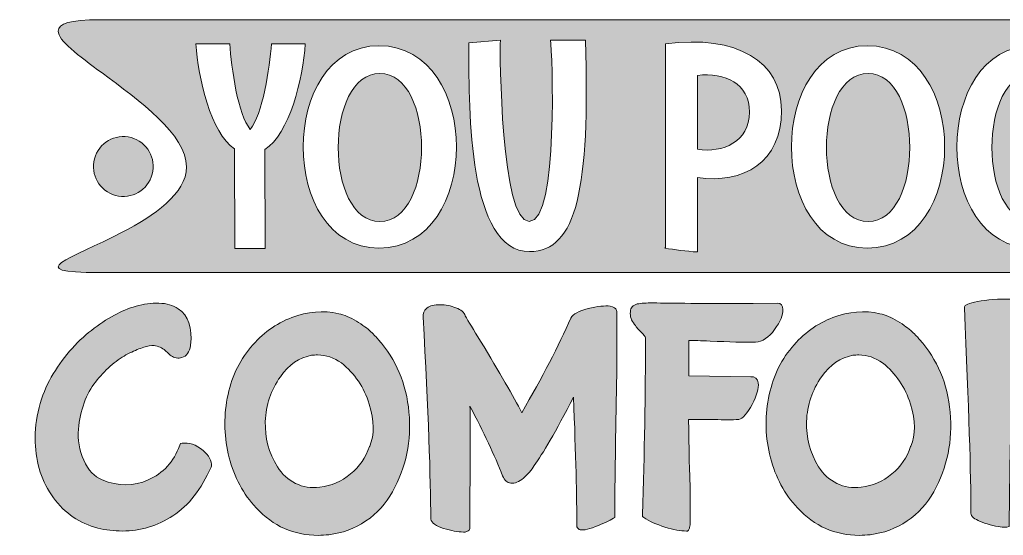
# Model space of a CAD drawing. Header units: inches. Extents: x 155 to 924, y -1017 to -64.
# Drawn here: x 155.1 to 539.6, y -1016.1 to -814.6 of the extents above; entities that cross this region are included whole.
import ezdxf

# ---------------------------------------------------------------- set-up
doc = ezdxf.new("R2010")
doc.units = ezdxf.units.IN
doc.header["$MEASUREMENT"] = 0
doc.layers.add('Layer 1', color=7, linetype='Continuous')

# ---------------------------------------------------------------- blocks, each defined once
blk = doc.blocks.new('block 5')
at = {"layer": 'Layer 1', "true_color": 0xffffff}
h = blk.add_hatch(color=7, dxfattribs=at)
h.dxf.hatch_style = 2
edge = h.paths.add_edge_path()
edge.add_spline(control_points=[(226.85, -983), (229.08, -984.89), (230.15, -986.91), (230.07, -989.06), (230.07, -989.06), (229.94, -989.44), (229.94, -989.44), (226.16, -998.12), (221.19, -1004.46), (215.05, -1008.46), (208.91, -1012.45), (202.31, -1014.45), (195.26, -1014.45), (192, -1014.45), (188.82, -1014.06), (185.72, -1013.29), (178.59, -1011.49), (172.79, -1007.53), (168.32, -1001.43), (163.85, -995.33), (161.49, -988.07), (161.23, -979.65), (161.06, -975.09), (161.56, -970.6), (162.71, -966.18), (163.88, -961.75), (165.46, -957.78), (167.49, -954.25), (169.5, -950.73), (171.89, -947.38), (174.64, -944.2), (177.39, -941.02), (180.22, -938.29), (183.15, -936.01), (186.07, -933.74), (189.08, -931.74), (192.17, -930.02), (194.83, -928.56), (197.65, -927.4), (200.61, -926.54), (203.58, -925.68), (206.56, -925.29), (209.57, -925.38), (212.58, -925.46), (215.07, -926.2), (217.05, -927.57), (221.09, -930.23), (222.72, -934.96), (221.95, -941.75), (221.95, -941.75), (221.95, -941.88), (221.95, -941.88), (221.52, -944.54), (220.36, -946.13), (218.47, -946.65), (217.78, -946.91), (217.07, -946.95), (216.34, -946.78), (215.61, -946.61), (214.94, -946.33), (214.34, -945.94), (213.74, -945.55), (213.22, -945.1), (212.8, -944.58), (212.36, -944.07), (211.81, -943.6), (211.12, -943.17), (210.43, -942.74), (209.68, -942.42), (208.86, -942.2), (208.04, -941.99), (207.34, -941.88), (206.74, -941.88), (205.53, -942.05), (204.07, -942.44), (202.35, -943.04), (200.63, -943.64), (198.74, -944.5), (196.68, -945.62), (194.62, -946.73), (192.56, -948.22), (190.5, -950.06), (188.43, -951.91), (186.52, -953.95), (184.76, -956.19), (183, -958.42), (181.51, -961.15), (180.31, -964.37), (179.11, -967.59), (178.38, -971.01), (178.12, -974.62), (177.77, -978.74), (178.46, -982.79), (180.18, -986.74), (181.9, -990.69), (184.31, -993.27), (187.4, -994.47), (193.76, -996.97), (199.73, -996.97), (205.32, -994.47), (211.25, -991.89), (215.37, -987.38), (217.69, -980.94), (217.69, -980.94), (217.95, -980.29), (217.95, -980.29), (217.95, -980.29), (218.6, -980.16), (218.6, -980.16), (221.26, -979.65), (224.01, -980.59), (226.85, -983)], knot_values=[0, 0, 0, 0, 1, 1, 1, 2, 2, 2, 3, 3, 3, 4, 4, 4, 5, 5, 5, 6, 6, 6, 7, 7, 7, 8, 8, 8, 9, 9, 9, 10, 10, 10, 11, 11, 11, 12, 12, 12, 13, 13, 13, 14, 14, 14, 15, 15, 15, 16, 16, 16, 17, 17, 17, 18, 18, 18, 19, 19, 19, 20, 20, 20, 21, 21, 21, 22, 22, 22, 23, 23, 23, 24, 24, 24, 25, 25, 25, 26, 26, 26, 27, 27, 27, 28, 28, 28, 29, 29, 29, 30, 30, 30, 31, 31, 31, 32, 32, 32, 33, 33, 33, 34, 34, 34, 35, 35, 35, 36, 36, 36, 37, 37, 37, 37], degree=3, periodic=1)
h = blk.add_hatch(color=7, dxfattribs=at)
h.dxf.hatch_style = 2
edge = h.paths.add_edge_path()
edge.add_spline(control_points=[(388.49, -928.47), (388.66, -938.27), (388.53, -953.74), (388.11, -974.88), (387.85, -990), (387.72, -1001.22), (387.72, -1008.52), (387.72, -1008.52), (387.72, -1009.17), (387.72, -1009.17), (387.72, -1009.17), (387.2, -1009.43), (387.2, -1009.43), (385.74, -1010.37), (383.4, -1011.47), (380.18, -1012.71), (376.95, -1013.96), (374.83, -1014.32), (373.8, -1013.81), (373.19, -1013.47), (372.89, -1012.95), (372.89, -1012.26), (372.89, -1001.61), (372.46, -984.89), (371.61, -962.12), (364.56, -975.61), (359.44, -984.5), (356.26, -988.8), (355.15, -990.6), (353.73, -992.26), (352.01, -993.76), (350.29, -995.27), (348.66, -995.93), (347.11, -995.76), (345.65, -995.59), (344.58, -994.64), (343.89, -992.93), (340.71, -984.85), (336.46, -975.74), (331.13, -965.6), (331.21, -972.82), (331.21, -983.73), (331.13, -998.34), (331.13, -1004.7), (331.13, -1009.64), (331.13, -1013.16), (331.13, -1013.42), (331.08, -1013.64), (331, -1013.81), (330.91, -1013.98), (330.72, -1014.17), (330.42, -1014.39), (330.12, -1014.6), (329.71, -1014.75), (329.2, -1014.84), (328.94, -1014.84), (328.72, -1014.84), (328.55, -1014.84), (326.4, -1014.84), (323.82, -1014.37), (320.82, -1013.42), (317.81, -1012.48), (316.13, -1011.27), (315.79, -1009.81), (315.79, -994.08), (314.8, -967.75), (312.82, -930.79), (312.65, -929.42), (313.12, -928.26), (314.24, -927.31), (315.53, -926.37), (317.27, -925.92), (319.46, -925.96), (321.65, -926), (323.69, -926.41), (325.59, -927.18), (327.73, -927.96), (328.94, -928.99), (329.2, -930.28), (330.48, -932.43), (332.5, -935.74), (335.25, -940.2), (342.73, -952.58), (348.1, -961.9), (351.37, -968.18), (359.36, -954.43), (365.76, -942.09), (370.57, -931.18), (371.43, -929.63), (373.69, -928.41), (377.34, -927.51), (380.99, -926.6), (383.85, -926.28), (385.91, -926.54), (387.37, -926.8), (388.19, -927.36), (388.36, -928.21), (388.36, -928.21), (388.49, -928.47), (388.49, -928.47)], knot_values=[0, 0, 0, 0, 1, 1, 1, 2, 2, 2, 3, 3, 3, 4, 4, 4, 5, 5, 5, 6, 6, 6, 7, 7, 7, 8, 8, 8, 9, 9, 9, 10, 10, 10, 11, 11, 11, 12, 12, 12, 13, 13, 13, 14, 14, 14, 15, 15, 15, 16, 16, 16, 17, 17, 17, 18, 18, 18, 19, 19, 19, 20, 20, 20, 21, 21, 21, 22, 22, 22, 23, 23, 23, 24, 24, 24, 25, 25, 25, 26, 26, 26, 27, 27, 27, 28, 28, 28, 29, 29, 29, 30, 30, 30, 31, 31, 31, 32, 32, 32, 33, 33, 33, 33], degree=3, periodic=1)
h = blk.add_hatch(color=7, dxfattribs=at)
h.dxf.hatch_style = 2
edge = h.paths.add_edge_path()
edge.add_spline(control_points=[(424.97, -940.2), (421.28, -940.03), (418.53, -939.94), (416.72, -939.94), (416.72, -939.94), (416.72, -953.74), (416.72, -953.74), (416.72, -953.74), (440.83, -954.12), (440.83, -954.12), (442.54, -954.04), (443.53, -954.86), (443.79, -956.57), (444.05, -958.64), (443.25, -961.43), (441.41, -964.95), (439.56, -968.48), (437.82, -970.45), (436.19, -970.88), (433.61, -970.97), (430.38, -970.97), (426.52, -970.88), (421.96, -970.88), (418.65, -970.88), (416.59, -970.88), (416.59, -973.81), (416.68, -979.39), (416.85, -987.64), (417.02, -991.94), (417.13, -995.48), (417.17, -998.28), (417.21, -1001.07), (417.24, -1003.47), (417.24, -1005.49), (417.24, -1007.51), (417.24, -1009.04), (417.24, -1010.07), (417.24, -1011.1), (417.17, -1011.94), (417.04, -1012.58), (416.92, -1013.23), (416.8, -1013.64), (416.72, -1013.81), (416.63, -1013.98), (416.5, -1014.15), (416.33, -1014.32), (416.33, -1014.32), (416.08, -1014.45), (416.08, -1014.45), (416.08, -1014.45), (415.69, -1014.45), (415.69, -1014.45), (413.45, -1014.45), (410.66, -1013.94), (407.31, -1012.9), (403.96, -1011.87), (401.21, -1010.63), (399.06, -1009.17), (399.06, -1009.17), (398.54, -1008.78), (398.54, -1008.78), (398.54, -1008.78), (398.54, -1008.14), (398.54, -1008.14), (399.32, -983.9), (399.71, -960.78), (399.71, -938.78), (399.71, -938.53), (399.1, -937.8), (397.9, -936.59), (397.21, -935.91), (396.7, -935.35), (396.35, -934.92), (396.01, -934.49), (395.56, -933.89), (395, -933.11), (394.44, -932.34), (394.08, -931.55), (393.91, -930.73), (393.73, -929.91), (393.73, -929.03), (393.91, -928.08), (393.99, -927.4), (394.33, -926.84), (394.94, -926.41), (395.54, -925.98), (396.27, -925.7), (397.13, -925.57), (397.99, -925.44), (398.93, -925.36), (399.96, -925.31), (400.99, -925.27), (401.98, -925.25), (402.93, -925.25), (409.29, -925.42), (422.26, -925.51), (441.86, -925.51), (441.86, -925.51), (451.27, -925.38), (451.27, -925.38), (452.64, -925.38), (453.37, -926.2), (453.46, -927.83), (453.54, -929.98), (452.45, -932.6), (450.17, -935.69), (447.89, -938.78), (445.42, -940.42), (442.76, -940.59), (438.38, -940.68), (432.45, -940.55), (424.97, -940.2)], knot_values=[0, 0, 0, 0, 1, 1, 1, 2, 2, 2, 3, 3, 3, 4, 4, 4, 5, 5, 5, 6, 6, 6, 7, 7, 7, 8, 8, 8, 9, 9, 9, 10, 10, 10, 11, 11, 11, 12, 12, 12, 13, 13, 13, 14, 14, 14, 15, 15, 15, 16, 16, 16, 17, 17, 17, 18, 18, 18, 19, 19, 19, 20, 20, 20, 21, 21, 21, 22, 22, 22, 23, 23, 23, 24, 24, 24, 25, 25, 25, 26, 26, 26, 27, 27, 27, 28, 28, 28, 29, 29, 29, 30, 30, 30, 31, 31, 31, 32, 32, 32, 33, 33, 33, 34, 34, 34, 35, 35, 35, 36, 36, 36, 37, 37, 37, 37], degree=3, periodic=1)
h = blk.add_hatch(color=7, dxfattribs=at)
h.dxf.hatch_style = 2
edge = h.paths.add_edge_path()
edge.add_spline(control_points=[(577.46, -999.76), (578.24, -1000.7), (577.91, -1002.81), (576.5, -1006.07), (575.08, -1009.34), (573.64, -1011.79), (572.18, -1013.42), (571.23, -1014.45), (570.33, -1014.97), (569.47, -1014.97), (569.13, -1014.97), (568.78, -1014.84), (568.44, -1014.58), (568.44, -1014.58), (568.18, -1014.32), (568.18, -1014.32), (562.6, -1006.16), (554.73, -995.24), (544.59, -981.58), (544.33, -981.24), (543.95, -980.72), (543.43, -980.03), (542.92, -979.35), (542.57, -978.87), (542.4, -978.62), (542.4, -978.62), (542.27, -982.61), (542.27, -982.61), (542.01, -997.14), (541.89, -1006.85), (541.89, -1011.74), (541.89, -1011.74), (541.89, -1012.65), (541.89, -1012.65), (541.89, -1012.65), (540.98, -1012.9), (540.98, -1012.9), (539.69, -1013.16), (537.5, -1012.86), (534.41, -1012), (531.32, -1011.14), (529.17, -1010.24), (527.96, -1009.3), (527.27, -1008.7), (526.93, -1008.09), (526.93, -1007.49), (526.93, -992.71), (526.07, -965.94), (524.35, -927.18), (524.35, -927.18), (524.35, -926.8), (524.35, -926.8), (524.35, -926.8), (524.48, -926.54), (524.48, -926.54), (524.91, -925.77), (527.04, -925.08), (530.86, -924.48), (534.69, -923.88), (539.39, -923.66), (544.98, -923.83), (550.56, -924), (555.46, -924.69), (559.67, -925.89), (565.95, -927.61), (570.61, -930.43), (573.66, -934.34), (576.71, -938.25), (578.06, -943.08), (577.72, -948.84), (577.63, -950.9), (577.22, -952.88), (576.5, -954.77), (575.76, -956.66), (574.6, -958.64), (573.01, -960.7), (571.42, -962.76), (569.08, -964.67), (565.99, -966.43), (562.9, -968.2), (559.2, -969.68), (554.9, -970.88), (557.48, -974.32), (561.48, -979.43), (566.89, -986.22), (572.13, -992.67), (575.66, -997.18), (577.46, -999.76)], knot_values=[0, 0, 0, 0, 1, 1, 1, 2, 2, 2, 3, 3, 3, 4, 4, 4, 5, 5, 5, 6, 6, 6, 7, 7, 7, 8, 8, 8, 9, 9, 9, 10, 10, 10, 11, 11, 11, 12, 12, 12, 13, 13, 13, 14, 14, 14, 15, 15, 15, 16, 16, 16, 17, 17, 17, 18, 18, 18, 19, 19, 19, 20, 20, 20, 21, 21, 21, 22, 22, 22, 23, 23, 23, 24, 24, 24, 25, 25, 25, 26, 26, 26, 27, 27, 27, 28, 28, 28, 29, 29, 29, 29], degree=3, periodic=1)
edge = h.paths.add_edge_path()
edge.add_spline(control_points=[(562.51, -945.75), (562.51, -944.37), (561.91, -943.17), (560.7, -942.14), (558.98, -940.59), (556.34, -939.58), (552.78, -939.11), (549.21, -938.64), (545.79, -938.61), (542.53, -939.04), (542.53, -939.04), (542.53, -957.09), (542.53, -957.09), (544.08, -957), (545.75, -956.85), (547.56, -956.64), (549.36, -956.42), (551.51, -955.89), (554, -955.03), (556.49, -954.17), (558.43, -953.09), (559.8, -951.8), (561.61, -950.17), (562.51, -948.15), (562.51, -945.75)], knot_values=[0, 0, 0, 0, 1, 1, 1, 2, 2, 2, 3, 3, 3, 4, 4, 4, 5, 5, 5, 6, 6, 6, 7, 7, 7, 8, 8, 8, 8], degree=3, periodic=1)
h = blk.add_hatch(color=7, dxfattribs=at)
h.dxf.hatch_style = 2
edge = h.paths.add_edge_path()
edge.add_spline(control_points=[(295.29, -939.56), (302.25, -947.38), (306.25, -956.85), (307.28, -967.98), (308.31, -979.11), (306.16, -989.49), (300.84, -999.11), (298.34, -1003.75), (294.89, -1007.55), (290.46, -1010.52), (286.03, -1013.49), (281.2, -1015.27), (275.96, -1015.87), (274.58, -1016.04), (273.21, -1016.13), (271.83, -1016.13), (262.29, -1016.13), (254.22, -1012.56), (247.6, -1005.43), (242.53, -1000.01), (239, -993.46), (237.03, -985.77), (235.05, -978.08), (234.79, -970.35), (236.26, -962.57), (237.72, -954.79), (240.77, -948.15), (245.41, -942.65), (249.88, -937.24), (255.22, -933.35), (261.46, -930.99), (267.69, -928.62), (273.81, -928.13), (279.83, -929.5), (281.97, -929.94), (284.27, -930.9), (286.72, -932.4), (289.17, -933.91), (291.06, -935.28), (292.39, -936.53), (293.72, -937.77), (294.69, -938.78), (295.29, -939.56)], knot_values=[0, 0, 0, 0, 1, 1, 1, 2, 2, 2, 3, 3, 3, 4, 4, 4, 5, 5, 5, 6, 6, 6, 7, 7, 7, 8, 8, 8, 9, 9, 9, 10, 10, 10, 11, 11, 11, 12, 12, 12, 13, 13, 13, 14, 14, 14, 14], degree=3, periodic=1)
edge = h.paths.add_edge_path()
edge.add_spline(control_points=[(255.85, -989.32), (257.65, -992.24), (260.02, -994.41), (262.94, -995.83), (265.86, -997.24), (269.04, -997.74), (272.48, -997.31), (276.95, -996.79), (280.94, -995.07), (284.47, -992.15), (287.99, -989.23), (290.44, -985.66), (291.81, -981.45), (291.81, -981.45), (291.94, -981.32), (291.94, -981.32), (293.83, -976.86), (293.77, -971.36), (291.75, -964.82), (289.73, -958.29), (286.1, -952.92), (280.86, -948.71), (277.93, -946.65), (274.84, -945.62), (271.58, -945.62), (270.8, -945.62), (270.03, -945.66), (269.25, -945.75), (264.44, -946.61), (260.36, -949.4), (257.01, -954.12), (253.31, -959.37), (251.36, -965.19), (251.14, -971.59), (250.93, -977.99), (252.5, -983.9), (255.85, -989.32)], knot_values=[0, 0, 0, 0, 1, 1, 1, 2, 2, 2, 3, 3, 3, 4, 4, 4, 5, 5, 5, 6, 6, 6, 7, 7, 7, 8, 8, 8, 9, 9, 9, 10, 10, 10, 11, 11, 11, 12, 12, 12, 12], degree=3, periodic=1)
h = blk.add_hatch(color=7, dxfattribs=at)
h.dxf.hatch_style = 2
edge = h.paths.add_edge_path()
edge.add_spline(control_points=[(506.82, -939.56), (513.78, -947.38), (517.78, -956.85), (518.81, -967.98), (519.84, -979.11), (517.69, -989.49), (512.37, -999.11), (509.87, -1003.75), (506.42, -1007.55), (501.99, -1010.52), (497.56, -1013.49), (492.73, -1015.27), (487.49, -1015.87), (486.11, -1016.04), (484.74, -1016.13), (483.36, -1016.13), (473.82, -1016.13), (465.75, -1012.56), (459.13, -1005.43), (454.06, -1000.01), (450.53, -993.46), (448.56, -985.77), (446.58, -978.08), (446.32, -970.35), (447.79, -962.57), (449.25, -954.79), (452.3, -948.15), (456.94, -942.65), (461.41, -937.24), (466.75, -933.35), (472.99, -930.99), (479.22, -928.62), (485.34, -928.13), (491.36, -929.5), (493.5, -929.94), (495.8, -930.9), (498.25, -932.4), (500.7, -933.91), (502.59, -935.28), (503.92, -936.53), (505.25, -937.77), (506.22, -938.78), (506.82, -939.56)], knot_values=[0, 0, 0, 0, 1, 1, 1, 2, 2, 2, 3, 3, 3, 4, 4, 4, 5, 5, 5, 6, 6, 6, 7, 7, 7, 8, 8, 8, 9, 9, 9, 10, 10, 10, 11, 11, 11, 12, 12, 12, 13, 13, 13, 14, 14, 14, 14], degree=3, periodic=1)
edge = h.paths.add_edge_path()
edge.add_spline(control_points=[(467.38, -989.32), (469.18, -992.24), (471.55, -994.41), (474.47, -995.83), (477.39, -997.24), (480.57, -997.74), (484.01, -997.31), (488.48, -996.79), (492.47, -995.07), (496, -992.15), (499.52, -989.23), (501.97, -985.66), (503.34, -981.45), (503.34, -981.45), (503.47, -981.32), (503.47, -981.32), (505.36, -976.86), (505.3, -971.36), (503.28, -964.82), (501.26, -958.29), (497.63, -952.92), (492.39, -948.71), (489.46, -946.65), (486.37, -945.62), (483.11, -945.62), (482.33, -945.62), (481.56, -945.66), (480.78, -945.75), (475.97, -946.61), (471.89, -949.4), (468.54, -954.12), (464.84, -959.37), (462.89, -965.19), (462.67, -971.59), (462.46, -977.99), (464.03, -983.9), (467.38, -989.32)], knot_values=[0, 0, 0, 0, 1, 1, 1, 2, 2, 2, 3, 3, 3, 4, 4, 4, 5, 5, 5, 6, 6, 6, 7, 7, 7, 8, 8, 8, 9, 9, 9, 10, 10, 10, 11, 11, 11, 12, 12, 12, 12], degree=3, periodic=1)
at = {"layer": 'Layer 1', "lineweight": 0}
for points, knots in [([(226.85, -983), (229.08, -984.89), (230.15, -986.91), (230.07, -989.06), (230.07, -989.06), (229.94, -989.44), (229.94, -989.44), (226.16, -998.12), (221.19, -1004.46), (215.05, -1008.46), (208.91, -1012.45), (202.31, -1014.45), (195.26, -1014.45), (192, -1014.45), (188.82, -1014.06), (185.72, -1013.29), (178.59, -1011.49), (172.79, -1007.53), (168.32, -1001.43), (163.85, -995.33), (161.49, -988.07), (161.23, -979.65), (161.06, -975.09), (161.56, -970.6), (162.71, -966.18), (163.88, -961.75), (165.46, -957.78), (167.49, -954.25), (169.5, -950.73), (171.89, -947.38), (174.64, -944.2), (177.39, -941.02), (180.22, -938.29), (183.15, -936.01), (186.07, -933.74), (189.08, -931.74), (192.17, -930.02), (194.83, -928.56), (197.65, -927.4), (200.61, -926.54), (203.58, -925.68), (206.56, -925.29), (209.57, -925.38), (212.58, -925.46), (215.07, -926.2), (217.05, -927.57), (221.09, -930.23), (222.72, -934.96), (221.95, -941.75), (221.95, -941.75), (221.95, -941.88), (221.95, -941.88), (221.52, -944.54), (220.36, -946.13), (218.47, -946.65), (217.78, -946.91), (217.07, -946.95), (216.34, -946.78), (215.61, -946.61), (214.94, -946.33), (214.34, -945.94), (213.74, -945.55), (213.22, -945.1), (212.8, -944.58), (212.36, -944.07), (211.81, -943.6), (211.12, -943.17), (210.43, -942.74), (209.68, -942.42), (208.86, -942.2), (208.04, -941.99), (207.34, -941.88), (206.74, -941.88), (205.53, -942.05), (204.07, -942.44), (202.35, -943.04), (200.63, -943.64), (198.74, -944.5), (196.68, -945.62), (194.62, -946.73), (192.56, -948.22), (190.5, -950.06), (188.43, -951.91), (186.52, -953.95), (184.76, -956.19), (183, -958.42), (181.51, -961.15), (180.31, -964.37), (179.11, -967.59), (178.38, -971.01), (178.12, -974.62), (177.77, -978.74), (178.46, -982.79), (180.18, -986.74), (181.9, -990.69), (184.31, -993.27), (187.4, -994.47), (193.76, -996.97), (199.73, -996.97), (205.32, -994.47), (211.25, -991.89), (215.37, -987.38), (217.69, -980.94), (217.69, -980.94), (217.95, -980.29), (217.95, -980.29), (217.95, -980.29), (218.6, -980.16), (218.6, -980.16), (221.26, -979.65), (224.01, -980.59), (226.85, -983)], [0, 0, 0, 0, 1, 1, 1, 2, 2, 2, 3, 3, 3, 4, 4, 4, 5, 5, 5, 6, 6, 6, 7, 7, 7, 8, 8, 8, 9, 9, 9, 10, 10, 10, 11, 11, 11, 12, 12, 12, 13, 13, 13, 14, 14, 14, 15, 15, 15, 16, 16, 16, 17, 17, 17, 18, 18, 18, 19, 19, 19, 20, 20, 20, 21, 21, 21, 22, 22, 22, 23, 23, 23, 24, 24, 24, 25, 25, 25, 26, 26, 26, 27, 27, 27, 28, 28, 28, 29, 29, 29, 30, 30, 30, 31, 31, 31, 32, 32, 32, 33, 33, 33, 34, 34, 34, 35, 35, 35, 36, 36, 36, 37, 37, 37, 37]), ([(388.49, -928.47), (388.66, -938.27), (388.53, -953.74), (388.11, -974.88), (387.85, -990), (387.72, -1001.22), (387.72, -1008.52), (387.72, -1008.52), (387.72, -1009.17), (387.72, -1009.17), (387.72, -1009.17), (387.2, -1009.43), (387.2, -1009.43), (385.74, -1010.37), (383.4, -1011.47), (380.18, -1012.71), (376.95, -1013.96), (374.83, -1014.32), (373.8, -1013.81), (373.19, -1013.47), (372.89, -1012.95), (372.89, -1012.26), (372.89, -1001.61), (372.46, -984.89), (371.61, -962.12), (364.56, -975.61), (359.44, -984.5), (356.26, -988.8), (355.15, -990.6), (353.73, -992.26), (352.01, -993.76), (350.29, -995.27), (348.66, -995.93), (347.11, -995.76), (345.65, -995.59), (344.58, -994.64), (343.89, -992.93), (340.71, -984.85), (336.46, -975.74), (331.13, -965.6), (331.21, -972.82), (331.21, -983.73), (331.13, -998.34), (331.13, -1004.7), (331.13, -1009.64), (331.13, -1013.16), (331.13, -1013.42), (331.08, -1013.64), (331, -1013.81), (330.91, -1013.98), (330.72, -1014.17), (330.42, -1014.39), (330.12, -1014.6), (329.71, -1014.75), (329.2, -1014.84), (328.94, -1014.84), (328.72, -1014.84), (328.55, -1014.84), (326.4, -1014.84), (323.82, -1014.37), (320.82, -1013.42), (317.81, -1012.48), (316.13, -1011.27), (315.79, -1009.81), (315.79, -994.08), (314.8, -967.75), (312.82, -930.79), (312.65, -929.42), (313.12, -928.26), (314.24, -927.31), (315.53, -926.37), (317.27, -925.92), (319.46, -925.96), (321.65, -926), (323.69, -926.41), (325.59, -927.18), (327.73, -927.96), (328.94, -928.99), (329.2, -930.28), (330.48, -932.43), (332.5, -935.74), (335.25, -940.2), (342.73, -952.58), (348.1, -961.9), (351.37, -968.18), (359.36, -954.43), (365.76, -942.09), (370.57, -931.18), (371.43, -929.63), (373.69, -928.41), (377.34, -927.51), (380.99, -926.6), (383.85, -926.28), (385.91, -926.54), (387.37, -926.8), (388.19, -927.36), (388.36, -928.21), (388.36, -928.21), (388.49, -928.47), (388.49, -928.47)], [0, 0, 0, 0, 1, 1, 1, 2, 2, 2, 3, 3, 3, 4, 4, 4, 5, 5, 5, 6, 6, 6, 7, 7, 7, 8, 8, 8, 9, 9, 9, 10, 10, 10, 11, 11, 11, 12, 12, 12, 13, 13, 13, 14, 14, 14, 15, 15, 15, 16, 16, 16, 17, 17, 17, 18, 18, 18, 19, 19, 19, 20, 20, 20, 21, 21, 21, 22, 22, 22, 23, 23, 23, 24, 24, 24, 25, 25, 25, 26, 26, 26, 27, 27, 27, 28, 28, 28, 29, 29, 29, 30, 30, 30, 31, 31, 31, 32, 32, 32, 33, 33, 33, 33]), ([(424.97, -940.2), (421.28, -940.03), (418.53, -939.94), (416.72, -939.94), (416.72, -939.94), (416.72, -953.74), (416.72, -953.74), (416.72, -953.74), (440.83, -954.12), (440.83, -954.12), (442.54, -954.04), (443.53, -954.86), (443.79, -956.57), (444.05, -958.64), (443.25, -961.43), (441.41, -964.95), (439.56, -968.48), (437.82, -970.45), (436.19, -970.88), (433.61, -970.97), (430.38, -970.97), (426.52, -970.88), (421.96, -970.88), (418.65, -970.88), (416.59, -970.88), (416.59, -973.81), (416.68, -979.39), (416.85, -987.64), (417.02, -991.94), (417.13, -995.48), (417.17, -998.28), (417.21, -1001.07), (417.24, -1003.47), (417.24, -1005.49), (417.24, -1007.51), (417.24, -1009.04), (417.24, -1010.07), (417.24, -1011.1), (417.17, -1011.94), (417.04, -1012.58), (416.92, -1013.23), (416.8, -1013.64), (416.72, -1013.81), (416.63, -1013.98), (416.5, -1014.15), (416.33, -1014.32), (416.33, -1014.32), (416.08, -1014.45), (416.08, -1014.45), (416.08, -1014.45), (415.69, -1014.45), (415.69, -1014.45), (413.45, -1014.45), (410.66, -1013.94), (407.31, -1012.9), (403.96, -1011.87), (401.21, -1010.63), (399.06, -1009.17), (399.06, -1009.17), (398.54, -1008.78), (398.54, -1008.78), (398.54, -1008.78), (398.54, -1008.14), (398.54, -1008.14), (399.32, -983.9), (399.71, -960.78), (399.71, -938.78), (399.71, -938.53), (399.1, -937.8), (397.9, -936.59), (397.21, -935.91), (396.7, -935.35), (396.35, -934.92), (396.01, -934.49), (395.56, -933.89), (395, -933.11), (394.44, -932.34), (394.08, -931.55), (393.91, -930.73), (393.73, -929.91), (393.73, -929.03), (393.91, -928.08), (393.99, -927.4), (394.33, -926.84), (394.94, -926.41), (395.54, -925.98), (396.27, -925.7), (397.13, -925.57), (397.99, -925.44), (398.93, -925.36), (399.96, -925.31), (400.99, -925.27), (401.98, -925.25), (402.93, -925.25), (409.29, -925.42), (422.26, -925.51), (441.86, -925.51), (441.86, -925.51), (451.27, -925.38), (451.27, -925.38), (452.64, -925.38), (453.37, -926.2), (453.46, -927.83), (453.54, -929.98), (452.45, -932.6), (450.17, -935.69), (447.89, -938.78), (445.42, -940.42), (442.76, -940.59), (438.38, -940.68), (432.45, -940.55), (424.97, -940.2)], [0, 0, 0, 0, 1, 1, 1, 2, 2, 2, 3, 3, 3, 4, 4, 4, 5, 5, 5, 6, 6, 6, 7, 7, 7, 8, 8, 8, 9, 9, 9, 10, 10, 10, 11, 11, 11, 12, 12, 12, 13, 13, 13, 14, 14, 14, 15, 15, 15, 16, 16, 16, 17, 17, 17, 18, 18, 18, 19, 19, 19, 20, 20, 20, 21, 21, 21, 22, 22, 22, 23, 23, 23, 24, 24, 24, 25, 25, 25, 26, 26, 26, 27, 27, 27, 28, 28, 28, 29, 29, 29, 30, 30, 30, 31, 31, 31, 32, 32, 32, 33, 33, 33, 34, 34, 34, 35, 35, 35, 36, 36, 36, 37, 37, 37, 37]), ([(577.46, -999.76), (578.24, -1000.7), (577.91, -1002.81), (576.5, -1006.07), (575.08, -1009.34), (573.64, -1011.79), (572.18, -1013.42), (571.23, -1014.45), (570.33, -1014.97), (569.47, -1014.97), (569.13, -1014.97), (568.78, -1014.84), (568.44, -1014.58), (568.44, -1014.58), (568.18, -1014.32), (568.18, -1014.32), (562.6, -1006.16), (554.73, -995.24), (544.59, -981.58), (544.33, -981.24), (543.95, -980.72), (543.43, -980.03), (542.92, -979.35), (542.57, -978.87), (542.4, -978.62), (542.4, -978.62), (542.27, -982.61), (542.27, -982.61), (542.01, -997.14), (541.89, -1006.85), (541.89, -1011.74), (541.89, -1011.74), (541.89, -1012.65), (541.89, -1012.65), (541.89, -1012.65), (540.98, -1012.9), (540.98, -1012.9), (539.69, -1013.16), (537.5, -1012.86), (534.41, -1012), (531.32, -1011.14), (529.17, -1010.24), (527.96, -1009.3), (527.27, -1008.7), (526.93, -1008.09), (526.93, -1007.49), (526.93, -992.71), (526.07, -965.94), (524.35, -927.18), (524.35, -927.18), (524.35, -926.8), (524.35, -926.8), (524.35, -926.8), (524.48, -926.54), (524.48, -926.54), (524.91, -925.77), (527.04, -925.08), (530.86, -924.48), (534.69, -923.88), (539.39, -923.66), (544.98, -923.83), (550.56, -924), (555.46, -924.69), (559.67, -925.89), (565.95, -927.61), (570.61, -930.43), (573.66, -934.34), (576.71, -938.25), (578.06, -943.08), (577.72, -948.84), (577.63, -950.9), (577.22, -952.88), (576.5, -954.77), (575.76, -956.66), (574.6, -958.64), (573.01, -960.7), (571.42, -962.76), (569.08, -964.67), (565.99, -966.43), (562.9, -968.2), (559.2, -969.68), (554.9, -970.88), (557.48, -974.32), (561.48, -979.43), (566.89, -986.22), (572.13, -992.67), (575.66, -997.18), (577.46, -999.76)], [0, 0, 0, 0, 1, 1, 1, 2, 2, 2, 3, 3, 3, 4, 4, 4, 5, 5, 5, 6, 6, 6, 7, 7, 7, 8, 8, 8, 9, 9, 9, 10, 10, 10, 11, 11, 11, 12, 12, 12, 13, 13, 13, 14, 14, 14, 15, 15, 15, 16, 16, 16, 17, 17, 17, 18, 18, 18, 19, 19, 19, 20, 20, 20, 21, 21, 21, 22, 22, 22, 23, 23, 23, 24, 24, 24, 25, 25, 25, 26, 26, 26, 27, 27, 27, 28, 28, 28, 29, 29, 29, 29]), ([(295.29, -939.56), (302.25, -947.38), (306.25, -956.85), (307.28, -967.98), (308.31, -979.11), (306.16, -989.49), (300.84, -999.11), (298.34, -1003.75), (294.89, -1007.55), (290.46, -1010.52), (286.03, -1013.49), (281.2, -1015.27), (275.96, -1015.87), (274.58, -1016.04), (273.21, -1016.13), (271.83, -1016.13), (262.29, -1016.13), (254.22, -1012.56), (247.6, -1005.43), (242.53, -1000.01), (239, -993.46), (237.03, -985.77), (235.05, -978.08), (234.79, -970.35), (236.26, -962.57), (237.72, -954.79), (240.77, -948.15), (245.41, -942.65), (249.88, -937.24), (255.22, -933.35), (261.46, -930.99), (267.69, -928.62), (273.81, -928.13), (279.83, -929.5), (281.97, -929.94), (284.27, -930.9), (286.72, -932.4), (289.17, -933.91), (291.06, -935.28), (292.39, -936.53), (293.72, -937.77), (294.69, -938.78), (295.29, -939.56)], [0, 0, 0, 0, 1, 1, 1, 2, 2, 2, 3, 3, 3, 4, 4, 4, 5, 5, 5, 6, 6, 6, 7, 7, 7, 8, 8, 8, 9, 9, 9, 10, 10, 10, 11, 11, 11, 12, 12, 12, 13, 13, 13, 14, 14, 14, 14]), ([(506.82, -939.56), (513.78, -947.38), (517.78, -956.85), (518.81, -967.98), (519.84, -979.11), (517.69, -989.49), (512.37, -999.11), (509.87, -1003.75), (506.42, -1007.55), (501.99, -1010.52), (497.56, -1013.49), (492.73, -1015.27), (487.49, -1015.87), (486.11, -1016.04), (484.74, -1016.13), (483.36, -1016.13), (473.82, -1016.13), (465.75, -1012.56), (459.13, -1005.43), (454.06, -1000.01), (450.53, -993.46), (448.56, -985.77), (446.58, -978.08), (446.32, -970.35), (447.79, -962.57), (449.25, -954.79), (452.3, -948.15), (456.94, -942.65), (461.41, -937.24), (466.75, -933.35), (472.99, -930.99), (479.22, -928.62), (485.34, -928.13), (491.36, -929.5), (493.5, -929.94), (495.8, -930.9), (498.25, -932.4), (500.7, -933.91), (502.59, -935.28), (503.92, -936.53), (505.25, -937.77), (506.22, -938.78), (506.82, -939.56)], [0, 0, 0, 0, 1, 1, 1, 2, 2, 2, 3, 3, 3, 4, 4, 4, 5, 5, 5, 6, 6, 6, 7, 7, 7, 8, 8, 8, 9, 9, 9, 10, 10, 10, 11, 11, 11, 12, 12, 12, 13, 13, 13, 14, 14, 14, 14]), ([(255.85, -989.32), (257.65, -992.24), (260.02, -994.41), (262.94, -995.83), (265.86, -997.24), (269.04, -997.74), (272.48, -997.31), (276.95, -996.79), (280.94, -995.07), (284.47, -992.15), (287.99, -989.23), (290.44, -985.66), (291.81, -981.45), (291.81, -981.45), (291.94, -981.32), (291.94, -981.32), (293.83, -976.86), (293.77, -971.36), (291.75, -964.82), (289.73, -958.29), (286.1, -952.92), (280.86, -948.71), (277.93, -946.65), (274.84, -945.62), (271.58, -945.62), (270.8, -945.62), (270.03, -945.66), (269.25, -945.75), (264.44, -946.61), (260.36, -949.4), (257.01, -954.12), (253.31, -959.37), (251.36, -965.19), (251.14, -971.59), (250.93, -977.99), (252.5, -983.9), (255.85, -989.32)], [0, 0, 0, 0, 1, 1, 1, 2, 2, 2, 3, 3, 3, 4, 4, 4, 5, 5, 5, 6, 6, 6, 7, 7, 7, 8, 8, 8, 9, 9, 9, 10, 10, 10, 11, 11, 11, 12, 12, 12, 12]), ([(467.38, -989.32), (469.18, -992.24), (471.55, -994.41), (474.47, -995.83), (477.39, -997.24), (480.57, -997.74), (484.01, -997.31), (488.48, -996.79), (492.47, -995.07), (496, -992.15), (499.52, -989.23), (501.97, -985.66), (503.34, -981.45), (503.34, -981.45), (503.47, -981.32), (503.47, -981.32), (505.36, -976.86), (505.3, -971.36), (503.28, -964.82), (501.26, -958.29), (497.63, -952.92), (492.39, -948.71), (489.46, -946.65), (486.37, -945.62), (483.11, -945.62), (482.33, -945.62), (481.56, -945.66), (480.78, -945.75), (475.97, -946.61), (471.89, -949.4), (468.54, -954.12), (464.84, -959.37), (462.89, -965.19), (462.67, -971.59), (462.46, -977.99), (464.03, -983.9), (467.38, -989.32)], [0, 0, 0, 0, 1, 1, 1, 2, 2, 2, 3, 3, 3, 4, 4, 4, 5, 5, 5, 6, 6, 6, 7, 7, 7, 8, 8, 8, 9, 9, 9, 10, 10, 10, 11, 11, 11, 12, 12, 12, 12])]:
    blk.add_open_spline(points, degree=3, knots=knots, dxfattribs=at)
blk = doc.blocks.new('block 7')
at = {"layer": 'Layer 1', "true_color": 0x020202}
h = blk.add_hatch(color=18, dxfattribs=at)
h.dxf.hatch_style = 2
edge = h.paths.add_edge_path()
edge.add_spline(control_points=[(884.04, -897.68), (871.48, -891.14), (858.86, -882.6), (858.86, -872.12), (858.86, -859.44), (877.33, -846.06), (891.84, -835.39), (901.27, -828.47), (909.02, -822.7), (909.02, -818.99), (909.02, -816.17), (904.5, -814.55), (892.75, -814.55), (892.75, -814.55), (186.43, -814.55), (186.43, -814.55), (174.68, -814.55), (170.16, -816.17), (170.16, -818.99), (170.16, -822.7), (177.91, -828.47), (187.34, -835.39), (201.85, -846.06), (220.32, -859.44), (220.32, -872.12), (220.32, -882.6), (207.7, -891.14), (195.14, -897.68), (175.1, -908.09), (155.13, -913.42), (186.43, -913.42), (186.43, -913.42), (892.75, -913.42), (892.75, -913.42), (924.02, -913.42), (904.08, -908.09), (884.04, -897.68)], knot_values=[0, 0, 0, 0, 1, 1, 1, 2, 2, 2, 3, 3, 3, 4, 4, 4, 5, 5, 5, 6, 6, 6, 7, 7, 7, 8, 8, 8, 9, 9, 9, 10, 10, 10, 11, 11, 11, 12, 12, 12, 12], degree=3, periodic=1)
edge = h.paths.add_edge_path()
edge.add_spline(control_points=[(251.06, -904.05), (251.06, -904.05), (239.26, -904.05), (239.26, -904.05), (239.26, -904.05), (239.14, -865.1), (239.14, -865.1), (229.7, -858.85), (224.86, -837.37), (224.03, -824.03), (224.03, -824.03), (237.25, -824.03), (237.25, -824.03), (237.84, -833.24), (240.43, -851.89), (245.27, -857.43), (249.99, -851.89), (252.94, -833.24), (253.54, -824.03), (253.54, -824.03), (266.75, -824.03), (266.75, -824.03), (265.93, -837.61), (260.5, -859.32), (250.94, -865.34), (250.94, -865.34), (251.06, -904.05), (251.06, -904.05)], knot_values=[0, 0, 0, 0, 1, 1, 1, 2, 2, 2, 3, 3, 3, 4, 4, 4, 5, 5, 5, 6, 6, 6, 7, 7, 7, 8, 8, 8, 9, 9, 9, 9], degree=3, periodic=1)
edge = h.paths.add_edge_path()
edge.add_spline(control_points=[(295.55, -903.81), (256.01, -903.81), (256.13, -824.74), (295.55, -824.74), (335.91, -824.74), (335.91, -903.81), (295.55, -903.81)], knot_values=[0, 0, 0, 0, 1, 1, 1, 2, 2, 2, 2], degree=3, periodic=1)
edge = h.paths.add_edge_path()
edge.add_spline(control_points=[(354.44, -905.23), (330.36, -905.23), (330.71, -849.76), (330.71, -826.28), (330.71, -826.28), (330.71, -823.56), (330.71, -823.56), (330.71, -823.56), (342.99, -822.62), (342.99, -822.62), (342.75, -827.1), (343.11, -893.43), (354.32, -893.43), (365.88, -893.43), (363.29, -826.28), (362.58, -822.62), (362.58, -822.62), (376.27, -822.62), (376.27, -822.62), (378.04, -880.09), (372.97, -905.23), (354.44, -905.23)], knot_values=[0, 0, 0, 0, 1, 1, 1, 2, 2, 2, 3, 3, 3, 4, 4, 4, 5, 5, 5, 6, 6, 6, 7, 7, 7, 7], degree=3, periodic=1)
edge = h.paths.add_edge_path()
edge.add_spline(control_points=[(420.05, -876.2), (420.05, -876.2), (420.05, -905.35), (420.05, -905.35), (415.56, -905.11), (411.08, -904.52), (407.3, -903.81), (407.3, -903.81), (407.54, -903.58), (407.54, -903.58), (407.54, -903.58), (407.54, -824.03), (407.54, -824.03), (435.63, -820.26), (452.86, -831.12), (452.86, -850), (453.09, -870.18), (437.87, -879.03), (420.05, -876.2)], knot_values=[0, 0, 0, 0, 1, 1, 1, 2, 2, 2, 3, 3, 3, 4, 4, 4, 5, 5, 5, 6, 6, 6, 6], degree=3, periodic=1)
edge = h.paths.add_edge_path()
edge.add_spline(control_points=[(486.37, -903.81), (446.84, -903.81), (446.95, -824.74), (486.37, -824.74), (526.74, -824.74), (526.74, -903.81), (486.37, -903.81)], knot_values=[0, 0, 0, 0, 1, 1, 1, 2, 2, 2, 2], degree=3, periodic=1)
edge = h.paths.add_edge_path()
edge.add_spline(control_points=[(551.04, -903.81), (511.51, -903.81), (511.62, -824.74), (551.04, -824.74), (591.41, -824.74), (591.41, -903.81), (551.04, -903.81)], knot_values=[0, 0, 0, 0, 1, 1, 1, 2, 2, 2, 2], degree=3, periodic=1)
edge = h.paths.add_edge_path()
edge.add_spline(control_points=[(598.84, -876.2), (598.84, -876.2), (598.84, -905.35), (598.84, -905.35), (594.35, -905.11), (589.87, -904.52), (586.09, -903.81), (586.09, -903.81), (586.33, -903.58), (586.33, -903.58), (586.33, -903.58), (586.33, -824.03), (586.33, -824.03), (614.42, -820.26), (631.65, -831.12), (631.65, -850), (631.88, -870.18), (616.66, -879.03), (598.84, -876.2)], knot_values=[0, 0, 0, 0, 1, 1, 1, 2, 2, 2, 3, 3, 3, 4, 4, 4, 5, 5, 5, 6, 6, 6, 6], degree=3, periodic=1)
h.paths.add_polyline_path([(703.51, -903.81), (703.99, -844.57), (693.6, -874.78), (685.34, -874.31), (673.77, -843.39), (674.25, -903.58), (662.44, -903.58), (662.44, -824.03), (679.67, -824.98), (689.35, -853.07), (699.27, -824.74), (715.32, -824.27), (715.55, -904.05)])
edge = h.paths.add_edge_path()
edge.add_spline(control_points=[(749.89, -903.81), (710.35, -903.81), (710.47, -824.74), (749.89, -824.74), (790.25, -824.74), (790.25, -903.81), (749.89, -903.81)], knot_values=[0, 0, 0, 0, 1, 1, 1, 2, 2, 2, 2], degree=3, periodic=1)
edge = h.paths.add_edge_path()
edge.add_spline(control_points=[(803, -903.7), (787.89, -903.34), (785.29, -895.32), (786.71, -879.03), (786.71, -879.03), (798.04, -879.27), (798.04, -879.27), (796.39, -889.54), (798.63, -893.19), (801.94, -893.08), (808.78, -892.84), (817.4, -881.16), (809.73, -872.19), (803.59, -865.1), (787.89, -864.99), (783.88, -854.96), (777.27, -838.43), (790.61, -822.62), (804.3, -822.62), (817.75, -822.62), (825.19, -832.53), (822.35, -851.18), (822.35, -851.18), (811.5, -850.71), (811.5, -850.71), (811.85, -839.61), (811.61, -833.95), (805.24, -833.71), (797.8, -833.48), (792.02, -842.92), (794.74, -849.76), (797.57, -857.2), (810.79, -855.66), (819.52, -864.63), (831.56, -877.14), (820.7, -904.05), (803, -903.7)], knot_values=[0, 0, 0, 0, 1, 1, 1, 2, 2, 2, 3, 3, 3, 4, 4, 4, 5, 5, 5, 6, 6, 6, 7, 7, 7, 8, 8, 8, 9, 9, 9, 10, 10, 10, 11, 11, 11, 12, 12, 12, 12], degree=3, periodic=1)
h.paths.add_polyline_path([(849.85, -903.81), (837.1, -903.81), (837.1, -834.42), (822.94, -834.42), (822.94, -823.8), (862.12, -823.8), (862.12, -834.42), (849.85, -834.42)])
h = blk.add_hatch(color=18, dxfattribs=at)
h.dxf.hatch_style = 2
edge = h.paths.add_edge_path()
edge.add_spline(control_points=[(295.9, -835.6), (274.19, -835.6), (274.19, -893.43), (295.9, -893.43), (317.62, -893.43), (317.62, -835.6), (295.9, -835.6)], knot_values=[0, 0, 0, 0, 1, 1, 1, 2, 2, 2, 2], degree=3, periodic=1)
h = blk.add_hatch(color=18, dxfattribs=at)
h.dxf.hatch_style = 2
edge = h.paths.add_edge_path()
edge.add_spline(control_points=[(420.05, -836.31), (420.05, -836.31), (420.05, -865.22), (420.05, -865.22), (429.96, -866.76), (440.35, -862.27), (440.35, -850.71), (440.35, -839.38), (430.79, -835.13), (420.05, -836.31)], knot_values=[0, 0, 0, 0, 1, 1, 1, 2, 2, 2, 3, 3, 3, 3], degree=3, periodic=1)
h = blk.add_hatch(color=18, dxfattribs=at)
h.dxf.hatch_style = 2
edge = h.paths.add_edge_path()
edge.add_spline(control_points=[(486.73, -835.6), (465.01, -835.6), (465.01, -893.43), (486.73, -893.43), (508.44, -893.43), (508.44, -835.6), (486.73, -835.6)], knot_values=[0, 0, 0, 0, 1, 1, 1, 2, 2, 2, 2], degree=3, periodic=1)
h = blk.add_hatch(color=18, dxfattribs=at)
h.dxf.hatch_style = 2
edge = h.paths.add_edge_path()
edge.add_spline(control_points=[(551.4, -835.6), (529.68, -835.6), (529.68, -893.43), (551.4, -893.43), (573.11, -893.43), (573.11, -835.6), (551.4, -835.6)], knot_values=[0, 0, 0, 0, 1, 1, 1, 2, 2, 2, 2], degree=3, periodic=1)
at = {"layer": 'Layer 1', "lineweight": 0}
for points, knots in [([(884.04, -897.68), (871.48, -891.14), (858.86, -882.6), (858.86, -872.12), (858.86, -859.44), (877.33, -846.06), (891.84, -835.39), (901.27, -828.47), (909.02, -822.7), (909.02, -818.99), (909.02, -816.17), (904.5, -814.55), (892.75, -814.55), (892.75, -814.55), (186.43, -814.55), (186.43, -814.55), (174.68, -814.55), (170.16, -816.17), (170.16, -818.99), (170.16, -822.7), (177.91, -828.47), (187.34, -835.39), (201.85, -846.06), (220.32, -859.44), (220.32, -872.12), (220.32, -882.6), (207.7, -891.14), (195.14, -897.68), (175.1, -908.09), (155.13, -913.42), (186.43, -913.42), (186.43, -913.42), (892.75, -913.42), (892.75, -913.42), (924.02, -913.42), (904.08, -908.09), (884.04, -897.68)], [0, 0, 0, 0, 1, 1, 1, 2, 2, 2, 3, 3, 3, 4, 4, 4, 5, 5, 5, 6, 6, 6, 7, 7, 7, 8, 8, 8, 9, 9, 9, 10, 10, 10, 11, 11, 11, 12, 12, 12, 12]), ([(354.44, -905.23), (330.36, -905.23), (330.71, -849.76), (330.71, -826.28), (330.71, -826.28), (330.71, -823.56), (330.71, -823.56), (330.71, -823.56), (342.99, -822.62), (342.99, -822.62), (342.75, -827.1), (343.11, -893.43), (354.32, -893.43), (365.88, -893.43), (363.29, -826.28), (362.58, -822.62), (362.58, -822.62), (376.27, -822.62), (376.27, -822.62), (378.04, -880.09), (372.97, -905.23), (354.44, -905.23)], [0, 0, 0, 0, 1, 1, 1, 2, 2, 2, 3, 3, 3, 4, 4, 4, 5, 5, 5, 6, 6, 6, 7, 7, 7, 7]), ([(420.05, -876.2), (420.05, -876.2), (420.05, -905.35), (420.05, -905.35), (415.56, -905.11), (411.08, -904.52), (407.3, -903.81), (407.3, -903.81), (407.54, -903.58), (407.54, -903.58), (407.54, -903.58), (407.54, -824.03), (407.54, -824.03), (435.63, -820.26), (452.86, -831.12), (452.86, -850), (453.09, -870.18), (437.87, -879.03), (420.05, -876.2)], [0, 0, 0, 0, 1, 1, 1, 2, 2, 2, 3, 3, 3, 4, 4, 4, 5, 5, 5, 6, 6, 6, 6]), ([(251.06, -904.05), (251.06, -904.05), (239.26, -904.05), (239.26, -904.05), (239.26, -904.05), (239.14, -865.1), (239.14, -865.1), (229.7, -858.85), (224.86, -837.37), (224.03, -824.03), (224.03, -824.03), (237.25, -824.03), (237.25, -824.03), (237.84, -833.24), (240.43, -851.89), (245.27, -857.43), (249.99, -851.89), (252.94, -833.24), (253.54, -824.03), (253.54, -824.03), (266.75, -824.03), (266.75, -824.03), (265.93, -837.61), (260.5, -859.32), (250.94, -865.34), (250.94, -865.34), (251.06, -904.05), (251.06, -904.05)], [0, 0, 0, 0, 1, 1, 1, 2, 2, 2, 3, 3, 3, 4, 4, 4, 5, 5, 5, 6, 6, 6, 7, 7, 7, 8, 8, 8, 9, 9, 9, 9]), ([(295.55, -903.81), (256.01, -903.81), (256.13, -824.74), (295.55, -824.74), (335.91, -824.74), (335.91, -903.81), (295.55, -903.81)], [0, 0, 0, 0, 1, 1, 1, 2, 2, 2, 2]), ([(486.37, -903.81), (446.84, -903.81), (446.95, -824.74), (486.37, -824.74), (526.74, -824.74), (526.74, -903.81), (486.37, -903.81)], [0, 0, 0, 0, 1, 1, 1, 2, 2, 2, 2]), ([(551.04, -903.81), (511.51, -903.81), (511.62, -824.74), (551.04, -824.74), (591.41, -824.74), (591.41, -903.81), (551.04, -903.81)], [0, 0, 0, 0, 1, 1, 1, 2, 2, 2, 2]), ([(295.9, -835.6), (274.19, -835.6), (274.19, -893.43), (295.9, -893.43), (317.62, -893.43), (317.62, -835.6), (295.9, -835.6)], [0, 0, 0, 0, 1, 1, 1, 2, 2, 2, 2]), ([(420.05, -836.31), (420.05, -836.31), (420.05, -865.22), (420.05, -865.22), (429.96, -866.76), (440.35, -862.27), (440.35, -850.71), (440.35, -839.38), (430.79, -835.13), (420.05, -836.31)], [0, 0, 0, 0, 1, 1, 1, 2, 2, 2, 3, 3, 3, 3]), ([(486.73, -835.6), (465.01, -835.6), (465.01, -893.43), (486.73, -893.43), (508.44, -893.43), (508.44, -835.6), (486.73, -835.6)], [0, 0, 0, 0, 1, 1, 1, 2, 2, 2, 2]), ([(551.4, -835.6), (529.68, -835.6), (529.68, -893.43), (551.4, -893.43), (573.11, -893.43), (573.11, -835.6), (551.4, -835.6)], [0, 0, 0, 0, 1, 1, 1, 2, 2, 2, 2])]:
    blk.add_open_spline(points, degree=3, knots=knots, dxfattribs=at)

msp = doc.modelspace()

# ---------------------------------------------------------------- hatches: boundary and pattern name
at = {"layer": 'Layer 1', "true_color": 0xffffff}
h = msp.add_hatch(color=7, dxfattribs=at)
h.dxf.hatch_style = 2
edge = h.paths.add_edge_path()
edge.add_spline(control_points=[(198.66, -860.65), (204.9, -862.31), (208.6, -868.72), (206.93, -874.96), (205.26, -881.2), (198.85, -884.9), (192.61, -883.23), (186.38, -881.56), (182.68, -875.15), (184.34, -868.91), (186.01, -862.68), (192.42, -858.98), (198.66, -860.65)], knot_values=[0, 0, 0, 0, 1, 1, 1, 2, 2, 2, 3, 3, 3, 4, 4, 4, 4], degree=3, periodic=1)

# ---------------------------------------------------------------- linework, layer by layer
at = {"layer": 'Layer 1', "lineweight": 0}
msp.add_open_spline([(198.66, -860.65), (204.9, -862.31), (208.6, -868.72), (206.93, -874.96), (205.26, -881.2), (198.85, -884.9), (192.61, -883.23), (186.38, -881.56), (182.68, -875.15), (184.34, -868.91), (186.01, -862.68), (192.42, -858.98), (198.66, -860.65)], degree=3, knots=[0, 0, 0, 0, 1, 1, 1, 2, 2, 2, 3, 3, 3, 4, 4, 4, 4], dxfattribs=at)

# ---------------------------------------------------------------- block references
at = {"layer": 'Layer 1'}
for name in ['block 7', 'block 5']:
    msp.add_blockref(name, (0, 0), dxfattribs=at)

doc.saveas('drawing.dxf')
